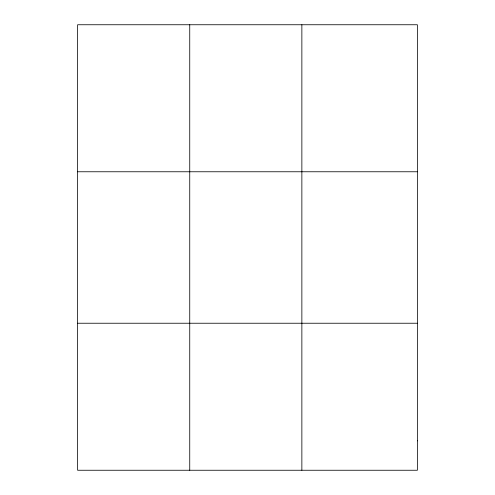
<?xml version="1.0" encoding="UTF-8"?>
<svg xmlns="http://www.w3.org/2000/svg" width="495" height="495" viewBox="0 0 495 495"><rect width="100%" height="100%" fill="white"/><g stroke="black" fill="none" stroke-linecap="round" stroke-linejoin="round"><path stroke-width="0.74" d="M189.74 24.75L189.74 470.25M301.863 24.75L301.863 470.25M77.622 171.765L417.378 171.765M77.622 323.235L417.378 323.235M417.378 440.847L417.378 470.25L77.622 470.25L77.622 24.75L417.378 24.75L417.378 440.847"/></g></svg>
